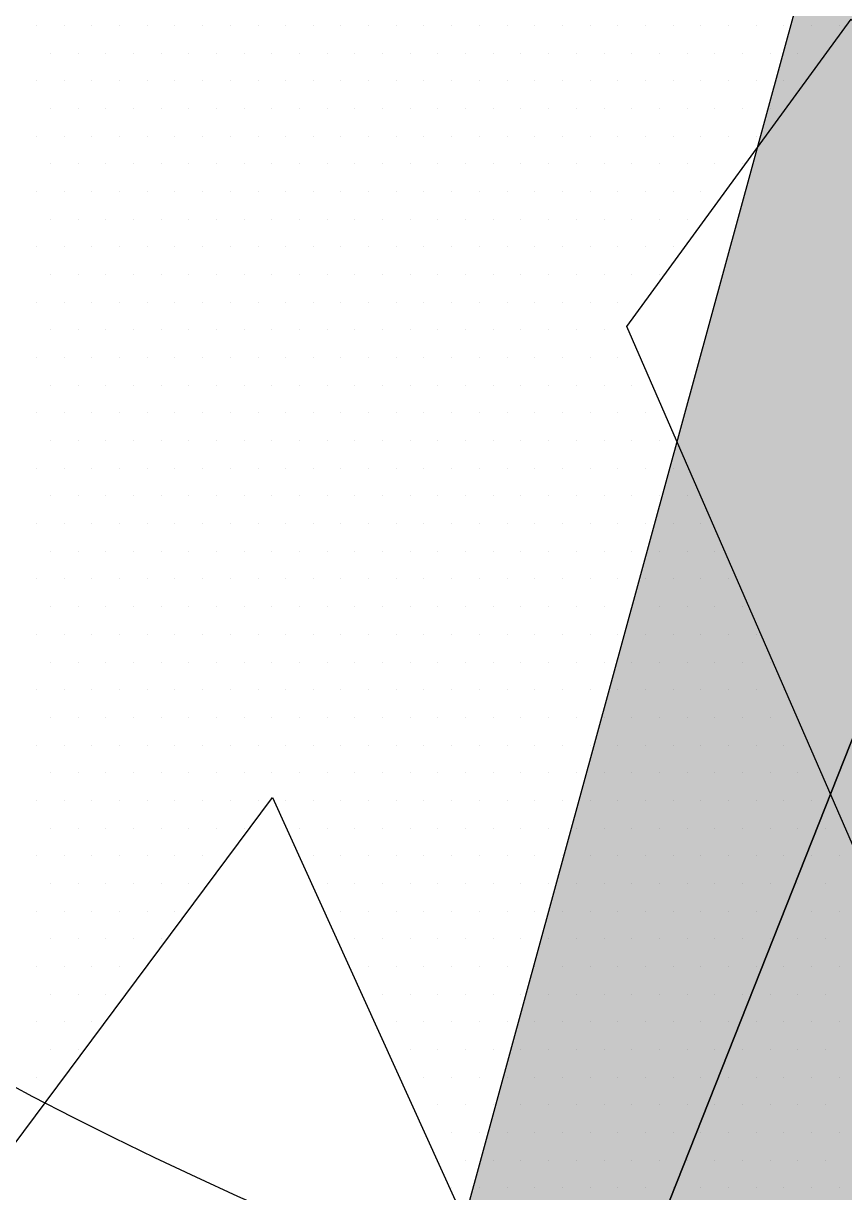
# Model space of a CAD drawing. Header units: metres. Extents: x 9606 to 9900, y 4805 to 4952.
# Drawn here: x 9831.5495 to 9831.876, y 4844.8291 to 4845.2941 of the extents above; entities that cross this region are included whole.
import ezdxf

# ---------------------------------------------------------------- set-up
doc = ezdxf.new("R2010")
doc.units = ezdxf.units.M
doc.header["$LTSCALE"] = 2
doc.linetypes.add('CACHEX2', pattern=[0.75, 0.5, -0.25])
for name, color, linetype in [('CARTOUCHE', 7, 'Continuous'), ('LOGO', 4, 'Continuous'), ('rosace', 7, 'Continuous')]:
    doc.layers.add(name, color=color, linetype=linetype)

# ---------------------------------------------------------------- blocks, each defined once
blk = doc.blocks.new('A$C715108E3')
at = {"layer": 'LOGO', "color": 131}
for p, q in [((-14.5152, -18.9276), (-14.5152, -18.9276)), ((-14.4237, -18.9276), (-14.4237, -18.9276)), ((-14.3319, -18.9276), (-14.3319, -18.9276)), ((-14.2398, -18.9276), (-14.2398, -18.9276)), ((-14.1478, -18.9276), (-14.1478, -18.9276)), ((-14.0566, -18.9276), (-14.0566, -18.9276)), ((-13.9645, -18.9276), (-13.9645, -18.9276)), ((-13.8727, -18.9276), (-13.8727, -18.9276)), ((-13.7812, -18.9276), (-13.7812, -18.9276)), ((-13.6894, -18.9276), (-13.6894, -18.9276)), ((-13.5976, -18.9276), (-13.5976, -18.9276)), ((-13.5063, -18.9276), (-13.5063, -18.9276)), ((-13.4143, -18.9276), (-13.4143, -18.9276)), ((-13.3223, -18.9276), (-13.3223, -18.9276)), ((-13.2312, -18.9276), (-13.2312, -18.9276)), ((-13.1392, -18.9276), (-13.1392, -18.9276)), ((-13.0473, -18.9276), (-13.0473, -18.9276)), ((-12.9559, -18.9276), (-12.9559, -18.9276)), ((-12.8642, -18.9276), (-12.8642, -18.9276)), ((-12.7722, -18.9276), (-12.7722, -18.9276)), ((-12.6802, -18.9276), (-12.6802, -18.9276)), ((-12.5889, -18.9276), (-12.5889, -18.9276)), ((-12.4971, -18.9276), (-12.4971, -18.9276)), ((-12.4053, -18.9276), (-12.4053, -18.9276)), ((-12.3136, -18.9276), (-12.3136, -18.9276)), ((-12.2216, -18.9276), (-12.2216, -18.9276)), ((-12.1298, -18.9276), (-12.1298, -18.9276)), ((-12.0387, -18.9276), (-12.0387, -18.9276)), ((-11.9465, -18.9276), (-11.9465, -18.9276)), ((-11.8546, -18.9276), (-11.8546, -18.9276)), ((-14.4694, -19.0189), (-14.4694, -19.0189)), ((-14.3774, -19.0189), (-14.3774, -19.0189)), ((-14.2861, -19.0189), (-14.2861, -19.0189)), ((-14.1941, -19.0189), (-14.1941, -19.0189)), ((-14.1021, -19.0189), (-14.1021, -19.0189)), ((-14.0103, -19.0189), (-14.0103, -19.0189)), ((-13.9192, -19.0189), (-13.9192, -19.0189)), ((-13.827, -19.0189), (-13.827, -19.0189)), ((-13.7351, -19.0189), (-13.7351, -19.0189)), ((-13.6441, -19.0189), (-13.6441, -19.0189)), ((-13.552, -19.0189), (-13.552, -19.0189)), ((-13.46, -19.0189), (-13.46, -19.0189)), ((-13.3686, -19.0189), (-13.3686, -19.0189)), ((-13.2767, -19.0189), (-13.2767, -19.0189)), ((-13.1849, -19.0189), (-13.1849, -19.0189)), ((-13.0934, -19.0189), (-13.0934, -19.0189)), ((-13.0014, -19.0189), (-13.0014, -19.0189)), ((-12.9098, -19.0189), (-12.9098, -19.0189)), ((-12.8178, -19.0189), (-12.8178, -19.0189)), ((-12.7265, -19.0189), (-12.7265, -19.0189)), ((-12.6345, -19.0189), (-12.6345, -19.0189)), ((-12.5424, -19.0189), (-12.5424, -19.0189)), ((-12.4514, -19.0189), (-12.4514, -19.0189)), ((-12.3593, -19.0189), (-12.3593, -19.0189)), ((-12.2673, -19.0189), (-12.2673, -19.0189)), ((-12.1762, -19.0189), (-12.1762, -19.0189)), ((-12.0844, -19.0189), (-12.0844, -19.0189)), ((-11.9924, -19.0189), (-11.9924, -19.0189)), ((-11.9011, -19.0189), (-11.9011, -19.0189)), ((-14.5152, -19.1101), (-14.5152, -19.1101)), ((-14.4237, -19.1101), (-14.4237, -19.1101)), ((-14.3319, -19.1101), (-14.3319, -19.1101)), ((-14.2398, -19.1101), (-14.2398, -19.1101)), ((-14.1478, -19.1101), (-14.1478, -19.1101)), ((-14.0566, -19.1101), (-14.0566, -19.1101)), ((-13.9645, -19.1101), (-13.9645, -19.1101)), ((-13.8727, -19.1101), (-13.8727, -19.1101)), ((-13.7812, -19.1101), (-13.7812, -19.1101)), ((-13.6894, -19.1101), (-13.6894, -19.1101)), ((-13.5976, -19.1101), (-13.5976, -19.1101)), ((-13.5063, -19.1101), (-13.5063, -19.1101)), ((-13.4143, -19.1101), (-13.4143, -19.1101)), ((-13.3223, -19.1101), (-13.3223, -19.1101)), ((-13.2312, -19.1101), (-13.2312, -19.1101)), ((-13.1392, -19.1101), (-13.1392, -19.1101)), ((-13.0473, -19.1101), (-13.0473, -19.1101)), ((-12.9559, -19.1101), (-12.9559, -19.1101)), ((-12.8642, -19.1101), (-12.8642, -19.1101)), ((-12.7722, -19.1101), (-12.7722, -19.1101)), ((-12.6802, -19.1101), (-12.6802, -19.1101)), ((-12.5889, -19.1101), (-12.5889, -19.1101)), ((-12.4971, -19.1101), (-12.4971, -19.1101)), ((-12.4053, -19.1101), (-12.4053, -19.1101)), ((-12.3136, -19.1101), (-12.3136, -19.1101)), ((-12.2216, -19.1101), (-12.2216, -19.1101)), ((-12.1298, -19.1101), (-12.1298, -19.1101)), ((-12.0387, -19.1101), (-12.0387, -19.1101)), ((-14.4694, -19.2027), (-14.4694, -19.2027)), ((-14.3774, -19.2027), (-14.3774, -19.2027)), ((-14.2861, -19.2027), (-14.2861, -19.2027)), ((-14.1941, -19.2027), (-14.1941, -19.2027)), ((-14.1021, -19.2027), (-14.1021, -19.2027)), ((-14.0103, -19.2027), (-14.0103, -19.2027)), ((-13.9192, -19.2027), (-13.9192, -19.2027)), ((-13.827, -19.2027), (-13.827, -19.2027)), ((-13.7351, -19.2027), (-13.7351, -19.2027)), ((-13.6441, -19.2027), (-13.6441, -19.2027)), ((-13.552, -19.2027), (-13.552, -19.2027)), ((-13.46, -19.2027), (-13.46, -19.2027)), ((-13.3686, -19.2027), (-13.3686, -19.2027)), ((-13.2767, -19.2027), (-13.2767, -19.2027)), ((-13.1849, -19.2027), (-13.1849, -19.2027)), ((-13.0934, -19.2027), (-13.0934, -19.2027)), ((-13.0014, -19.2027), (-13.0014, -19.2027)), ((-12.9098, -19.2027), (-12.9098, -19.2027)), ((-12.8178, -19.2027), (-12.8178, -19.2027)), ((-12.7265, -19.2027), (-12.7265, -19.2027)), ((-12.6345, -19.2027), (-12.6345, -19.2027)), ((-12.5424, -19.2027), (-12.5424, -19.2027)), ((-12.4514, -19.2027), (-12.4514, -19.2027)), ((-12.3593, -19.2027), (-12.3593, -19.2027)), ((-12.2673, -19.2027), (-12.2673, -19.2027)), ((-12.1762, -19.2027), (-12.1762, -19.2027)), ((-12.0844, -19.2027), (-12.0844, -19.2027)), ((-14.5152, -19.294), (-14.5152, -19.294)), ((-14.4237, -19.294), (-14.4237, -19.294)), ((-14.3319, -19.294), (-14.3319, -19.294)), ((-14.2398, -19.294), (-14.2398, -19.294)), ((-14.1478, -19.294), (-14.1478, -19.294)), ((-14.0566, -19.294), (-14.0566, -19.294)), ((-13.9645, -19.294), (-13.9645, -19.294)), ((-13.8727, -19.294), (-13.8727, -19.294)), ((-13.7812, -19.294), (-13.7812, -19.294)), ((-13.6894, -19.294), (-13.6894, -19.294)), ((-13.5976, -19.294), (-13.5976, -19.294)), ((-13.5063, -19.294), (-13.5063, -19.294)), ((-13.4143, -19.294), (-13.4143, -19.294)), ((-13.3223, -19.294), (-13.3223, -19.294)), ((-13.2312, -19.294), (-13.2312, -19.294)), ((-13.1392, -19.294), (-13.1392, -19.294)), ((-13.0473, -19.294), (-13.0473, -19.294)), ((-12.9559, -19.294), (-12.9559, -19.294)), ((-12.8642, -19.294), (-12.8642, -19.294)), ((-12.7722, -19.294), (-12.7722, -19.294)), ((-12.6802, -19.294), (-12.6802, -19.294)), ((-12.5889, -19.294), (-12.5889, -19.294)), ((-12.4971, -19.294), (-12.4971, -19.294)), ((-12.4053, -19.294), (-12.4053, -19.294)), ((-12.3136, -19.294), (-12.3136, -19.294)), ((-12.2216, -19.294), (-12.2216, -19.294)), ((-12.1298, -19.294), (-12.1298, -19.294)), ((-14.4694, -19.3855), (-14.4694, -19.3855)), ((-14.3774, -19.3855), (-14.3774, -19.3855)), ((-14.2861, -19.3855), (-14.2861, -19.3855)), ((-14.1941, -19.3855), (-14.1941, -19.3855)), ((-14.1021, -19.3855), (-14.1021, -19.3855)), ((-14.0103, -19.3855), (-14.0103, -19.3855)), ((-13.9192, -19.3855), (-13.9192, -19.3855)), ((-13.827, -19.3855), (-13.827, -19.3855)), ((-13.7351, -19.3855), (-13.7351, -19.3855)), ((-13.6441, -19.3855), (-13.6441, -19.3855)), ((-13.552, -19.3855), (-13.552, -19.3855)), ((-13.46, -19.3855), (-13.46, -19.3855)), ((-13.3686, -19.3855), (-13.3686, -19.3855)), ((-13.2767, -19.3855), (-13.2767, -19.3855)), ((-13.1849, -19.3855), (-13.1849, -19.3855)), ((-13.0934, -19.3855), (-13.0934, -19.3855)), ((-13.0014, -19.3855), (-13.0014, -19.3855)), ((-12.9098, -19.3855), (-12.9098, -19.3855)), ((-12.8178, -19.3855), (-12.8178, -19.3855)), ((-12.7265, -19.3855), (-12.7265, -19.3855)), ((-12.6345, -19.3855), (-12.6345, -19.3855)), ((-12.5424, -19.3855), (-12.5424, -19.3855)), ((-12.4514, -19.3855), (-12.4514, -19.3855)), ((-12.3593, -19.3855), (-12.3593, -19.3855)), ((-12.2673, -19.3855), (-12.2673, -19.3855)), ((-12.1762, -19.3855), (-12.1762, -19.3855)), ((-14.5152, -19.4779), (-14.5152, -19.4779)), ((-14.4237, -19.4779), (-14.4237, -19.4779)), ((-14.3319, -19.4779), (-14.3319, -19.4779)), ((-14.2398, -19.4779), (-14.2398, -19.4779)), ((-14.1478, -19.4779), (-14.1478, -19.4779)), ((-14.0566, -19.4779), (-14.0566, -19.4779)), ((-13.9645, -19.4779), (-13.9645, -19.4779)), ((-13.8727, -19.4779), (-13.8727, -19.4779)), ((-13.7812, -19.4779), (-13.7812, -19.4779)), ((-13.6894, -19.4779), (-13.6894, -19.4779)), ((-13.5976, -19.4779), (-13.5976, -19.4779)), ((-13.5063, -19.4779), (-13.5063, -19.4779)), ((-13.4143, -19.4779), (-13.4143, -19.4779)), ((-13.3223, -19.4779), (-13.3223, -19.4779)), ((-13.2312, -19.4779), (-13.2312, -19.4779)), ((-13.1392, -19.4779), (-13.1392, -19.4779)), ((-13.0473, -19.4779), (-13.0473, -19.4779)), ((-12.9559, -19.4779), (-12.9559, -19.4779)), ((-12.8642, -19.4779), (-12.8642, -19.4779)), ((-12.7722, -19.4779), (-12.7722, -19.4779)), ((-12.6802, -19.4779), (-12.6802, -19.4779)), ((-12.5889, -19.4779), (-12.5889, -19.4779)), ((-12.4971, -19.4779), (-12.4971, -19.4779)), ((-12.4053, -19.4779), (-12.4053, -19.4779)), ((-12.3136, -19.4779), (-12.3136, -19.4779)), ((-14.4694, -19.5693), (-14.4694, -19.5693)), ((-14.3774, -19.5693), (-14.3774, -19.5693)), ((-14.2861, -19.5693), (-14.2861, -19.5693)), ((-14.1941, -19.5693), (-14.1941, -19.5693)), ((-14.1021, -19.5693), (-14.1021, -19.5693)), ((-14.0103, -19.5693), (-14.0103, -19.5693)), ((-13.9192, -19.5693), (-13.9192, -19.5693)), ((-13.827, -19.5693), (-13.827, -19.5693)), ((-13.7351, -19.5693), (-13.7351, -19.5693)), ((-13.6441, -19.5693), (-13.6441, -19.5693)), ((-13.552, -19.5693), (-13.552, -19.5693)), ((-13.46, -19.5693), (-13.46, -19.5693)), ((-13.3686, -19.5693), (-13.3686, -19.5693)), ((-13.2767, -19.5693), (-13.2767, -19.5693)), ((-13.1849, -19.5693), (-13.1849, -19.5693)), ((-13.0934, -19.5693), (-13.0934, -19.5693)), ((-13.0014, -19.5693), (-13.0014, -19.5693)), ((-12.9098, -19.5693), (-12.9098, -19.5693)), ((-12.8178, -19.5693), (-12.8178, -19.5693)), ((-12.7265, -19.5693), (-12.7265, -19.5693)), ((-12.6345, -19.5693), (-12.6345, -19.5693)), ((-12.5424, -19.5693), (-12.5424, -19.5693)), ((-12.4514, -19.5693), (-12.4514, -19.5693)), ((-12.3593, -19.5693), (-12.3593, -19.5693)), ((-14.5152, -19.6606), (-14.5152, -19.6606)), ((-14.4237, -19.6606), (-14.4237, -19.6606)), ((-14.3319, -19.6606), (-14.3319, -19.6606)), ((-14.2398, -19.6606), (-14.2398, -19.6606)), ((-14.1478, -19.6606), (-14.1478, -19.6606)), ((-14.0566, -19.6606), (-14.0566, -19.6606)), ((-13.9645, -19.6606), (-13.9645, -19.6606)), ((-13.8727, -19.6606), (-13.8727, -19.6606)), ((-13.7812, -19.6606), (-13.7812, -19.6606)), ((-13.6894, -19.6606), (-13.6894, -19.6606)), ((-13.5976, -19.6606), (-13.5976, -19.6606)), ((-13.5063, -19.6606), (-13.5063, -19.6606)), ((-13.4143, -19.6606), (-13.4143, -19.6606)), ((-13.3223, -19.6606), (-13.3223, -19.6606)), ((-13.2312, -19.6606), (-13.2312, -19.6606)), ((-13.1392, -19.6606), (-13.1392, -19.6606)), ((-13.0473, -19.6606), (-13.0473, -19.6606)), ((-12.9559, -19.6606), (-12.9559, -19.6606)), ((-12.8642, -19.6606), (-12.8642, -19.6606)), ((-12.7722, -19.6606), (-12.7722, -19.6606)), ((-12.6802, -19.6606), (-12.6802, -19.6606)), ((-12.5889, -19.6606), (-12.5889, -19.6606)), ((-12.4971, -19.6606), (-12.4971, -19.6606)), ((-12.4053, -19.6606), (-12.4053, -19.6606)), ((-14.4694, -19.753), (-14.4694, -19.753)), ((-14.3774, -19.753), (-14.3774, -19.753)), ((-14.2861, -19.753), (-14.2861, -19.753)), ((-14.1941, -19.753), (-14.1941, -19.753)), ((-14.1021, -19.753), (-14.1021, -19.753)), ((-14.0103, -19.753), (-14.0103, -19.753)), ((-13.9192, -19.753), (-13.9192, -19.753)), ((-13.827, -19.753), (-13.827, -19.753)), ((-13.7351, -19.753), (-13.7351, -19.753)), ((-13.6441, -19.753), (-13.6441, -19.753)), ((-13.552, -19.753), (-13.552, -19.753)), ((-13.46, -19.753), (-13.46, -19.753)), ((-13.3686, -19.753), (-13.3686, -19.753)), ((-13.2767, -19.753), (-13.2767, -19.753)), ((-13.1849, -19.753), (-13.1849, -19.753)), ((-13.0934, -19.753), (-13.0934, -19.753)), ((-13.0014, -19.753), (-13.0014, -19.753)), ((-12.9098, -19.753), (-12.9098, -19.753)), ((-12.8178, -19.753), (-12.8178, -19.753)), ((-12.7265, -19.753), (-12.7265, -19.753)), ((-12.6345, -19.753), (-12.6345, -19.753)), ((-12.5424, -19.753), (-12.5424, -19.753)), ((-12.4514, -19.753), (-12.4514, -19.753)), ((-14.5152, -19.8444), (-14.5152, -19.8444)), ((-14.4237, -19.8444), (-14.4237, -19.8444)), ((-14.3319, -19.8444), (-14.3319, -19.8444)), ((-14.2398, -19.8444), (-14.2398, -19.8444)), ((-14.1478, -19.8444), (-14.1478, -19.8444)), ((-14.0566, -19.8444), (-14.0566, -19.8444)), ((-13.9645, -19.8444), (-13.9645, -19.8444)), ((-13.8727, -19.8444), (-13.8727, -19.8444)), ((-13.7812, -19.8444), (-13.7812, -19.8444)), ((-13.6894, -19.8444), (-13.6894, -19.8444)), ((-13.5976, -19.8444), (-13.5976, -19.8444)), ((-13.5063, -19.8444), (-13.5063, -19.8444)), ((-13.4143, -19.8444), (-13.4143, -19.8444)), ((-13.3223, -19.8444), (-13.3223, -19.8444)), ((-13.2312, -19.8444), (-13.2312, -19.8444)), ((-13.1392, -19.8444), (-13.1392, -19.8444)), ((-13.0473, -19.8444), (-13.0473, -19.8444)), ((-12.9559, -19.8444), (-12.9559, -19.8444)), ((-12.8642, -19.8444), (-12.8642, -19.8444)), ((-12.7722, -19.8444), (-12.7722, -19.8444)), ((-12.6802, -19.8444), (-12.6802, -19.8444)), ((-12.5889, -19.8444), (-12.5889, -19.8444)), ((-14.4694, -19.9357), (-14.4694, -19.9357)), ((-14.3774, -19.9357), (-14.3774, -19.9357)), ((-14.2861, -19.9357), (-14.2861, -19.9357)), ((-14.1941, -19.9357), (-14.1941, -19.9357)), ((-14.1021, -19.9357), (-14.1021, -19.9357)), ((-14.0103, -19.9357), (-14.0103, -19.9357)), ((-13.9192, -19.9357), (-13.9192, -19.9357)), ((-13.827, -19.9357), (-13.827, -19.9357)), ((-13.7351, -19.9357), (-13.7351, -19.9357)), ((-13.6441, -19.9357), (-13.6441, -19.9357)), ((-13.552, -19.9357), (-13.552, -19.9357)), ((-13.46, -19.9357), (-13.46, -19.9357)), ((-13.3686, -19.9357), (-13.3686, -19.9357)), ((-13.2767, -19.9357), (-13.2767, -19.9357)), ((-13.1849, -19.9357), (-13.1849, -19.9357)), ((-13.0934, -19.9357), (-13.0934, -19.9357)), ((-13.0014, -19.9357), (-13.0014, -19.9357)), ((-12.9098, -19.9357), (-12.9098, -19.9357)), ((-12.8178, -19.9357), (-12.8178, -19.9357)), ((-12.7265, -19.9357), (-12.7265, -19.9357)), ((-12.6345, -19.9357), (-12.6345, -19.9357)), ((-14.5152, -20.0281), (-14.5152, -20.0281)), ((-14.4237, -20.0281), (-14.4237, -20.0281)), ((-14.3319, -20.0281), (-14.3319, -20.0281)), ((-14.2398, -20.0281), (-14.2398, -20.0281)), ((-14.1478, -20.0281), (-14.1478, -20.0281)), ((-14.0566, -20.0281), (-14.0566, -20.0281)), ((-13.9645, -20.0281), (-13.9645, -20.0281)), ((-13.8727, -20.0281), (-13.8727, -20.0281)), ((-13.7812, -20.0281), (-13.7812, -20.0281)), ((-13.6894, -20.0281), (-13.6894, -20.0281)), ((-13.5976, -20.0281), (-13.5976, -20.0281)), ((-13.5063, -20.0281), (-13.5063, -20.0281)), ((-13.4143, -20.0281), (-13.4143, -20.0281)), ((-13.3223, -20.0281), (-13.3223, -20.0281)), ((-13.2312, -20.0281), (-13.2312, -20.0281)), ((-13.1392, -20.0281), (-13.1392, -20.0281)), ((-13.0473, -20.0281), (-13.0473, -20.0281)), ((-12.9559, -20.0281), (-12.9559, -20.0281)), ((-12.8642, -20.0281), (-12.8642, -20.0281)), ((-12.7722, -20.0281), (-12.7722, -20.0281)), ((-12.6802, -20.0281), (-12.6802, -20.0281)), ((-12.5889, -20.0281), (-12.5889, -20.0281)), ((-14.4694, -20.1196), (-14.4694, -20.1196)), ((-14.3774, -20.1196), (-14.3774, -20.1196)), ((-14.2861, -20.1196), (-14.2861, -20.1196)), ((-14.1941, -20.1196), (-14.1941, -20.1196)), ((-14.1021, -20.1196), (-14.1021, -20.1196)), ((-14.0103, -20.1196), (-14.0103, -20.1196)), ((-13.9192, -20.1196), (-13.9192, -20.1196)), ((-13.827, -20.1196), (-13.827, -20.1196)), ((-13.7351, -20.1196), (-13.7351, -20.1196)), ((-13.6441, -20.1196), (-13.6441, -20.1196)), ((-13.552, -20.1196), (-13.552, -20.1196)), ((-13.46, -20.1196), (-13.46, -20.1196)), ((-13.3686, -20.1196), (-13.3686, -20.1196)), ((-13.2767, -20.1196), (-13.2767, -20.1196)), ((-13.1849, -20.1196), (-13.1849, -20.1196)), ((-13.0934, -20.1196), (-13.0934, -20.1196)), ((-13.0014, -20.1196), (-13.0014, -20.1196)), ((-12.9098, -20.1196), (-12.9098, -20.1196)), ((-12.8178, -20.1196), (-12.8178, -20.1196)), ((-12.7265, -20.1196), (-12.7265, -20.1196)), ((-12.6345, -20.1196), (-12.6345, -20.1196)), ((-12.5424, -20.1196), (-12.5424, -20.1196)), ((-14.5152, -20.211), (-14.5152, -20.211)), ((-14.4237, -20.211), (-14.4237, -20.211)), ((-14.3319, -20.211), (-14.3319, -20.211)), ((-14.2398, -20.211), (-14.2398, -20.211)), ((-14.1478, -20.211), (-14.1478, -20.211)), ((-14.0566, -20.211), (-14.0566, -20.211)), ((-13.9645, -20.211), (-13.9645, -20.211)), ((-13.8727, -20.211), (-13.8727, -20.211)), ((-13.7812, -20.211), (-13.7812, -20.211)), ((-13.6894, -20.211), (-13.6894, -20.211)), ((-13.5976, -20.211), (-13.5976, -20.211)), ((-13.5063, -20.211), (-13.5063, -20.211)), ((-13.4143, -20.211), (-13.4143, -20.211)), ((-13.3223, -20.211), (-13.3223, -20.211)), ((-13.2312, -20.211), (-13.2312, -20.211)), ((-13.1392, -20.211), (-13.1392, -20.211)), ((-13.0473, -20.211), (-13.0473, -20.211)), ((-12.9559, -20.211), (-12.9559, -20.211)), ((-12.8642, -20.211), (-12.8642, -20.211)), ((-12.7722, -20.211), (-12.7722, -20.211)), ((-12.6802, -20.211), (-12.6802, -20.211)), ((-12.5889, -20.211), (-12.5889, -20.211)), ((-12.4971, -20.211), (-12.4971, -20.211)), ((-14.4694, -20.3034), (-14.4694, -20.3034)), ((-14.3774, -20.3034), (-14.3774, -20.3034)), ((-14.2861, -20.3034), (-14.2861, -20.3034)), ((-14.1941, -20.3034), (-14.1941, -20.3034)), ((-14.1021, -20.3034), (-14.1021, -20.3034)), ((-14.0103, -20.3034), (-14.0103, -20.3034)), ((-13.9192, -20.3034), (-13.9192, -20.3034)), ((-13.827, -20.3034), (-13.827, -20.3034)), ((-13.7351, -20.3034), (-13.7351, -20.3034)), ((-13.6441, -20.3034), (-13.6441, -20.3034)), ((-13.552, -20.3034), (-13.552, -20.3034)), ((-13.46, -20.3034), (-13.46, -20.3034)), ((-13.3686, -20.3034), (-13.3686, -20.3034)), ((-13.2767, -20.3034), (-13.2767, -20.3034)), ((-13.1849, -20.3034), (-13.1849, -20.3034)), ((-13.0934, -20.3034), (-13.0934, -20.3034)), ((-13.0014, -20.3034), (-13.0014, -20.3034)), ((-12.9098, -20.3034), (-12.9098, -20.3034)), ((-12.8178, -20.3034), (-12.8178, -20.3034)), ((-12.7265, -20.3034), (-12.7265, -20.3034)), ((-12.6345, -20.3034), (-12.6345, -20.3034)), ((-12.5424, -20.3034), (-12.5424, -20.3034)), ((-12.4514, -20.3034), (-12.4514, -20.3034)), ((-14.5152, -20.3947), (-14.5152, -20.3947)), ((-14.4237, -20.3947), (-14.4237, -20.3947)), ((-14.3319, -20.3947), (-14.3319, -20.3947)), ((-14.2398, -20.3947), (-14.2398, -20.3947)), ((-14.1478, -20.3947), (-14.1478, -20.3947)), ((-14.0566, -20.3947), (-14.0566, -20.3947)), ((-13.9645, -20.3947), (-13.9645, -20.3947)), ((-13.8727, -20.3947), (-13.8727, -20.3947)), ((-13.7812, -20.3947), (-13.7812, -20.3947)), ((-13.6894, -20.3947), (-13.6894, -20.3947)), ((-13.5976, -20.3947), (-13.5976, -20.3947)), ((-13.5063, -20.3947), (-13.5063, -20.3947)), ((-13.4143, -20.3947), (-13.4143, -20.3947)), ((-13.3223, -20.3947), (-13.3223, -20.3947)), ((-13.2312, -20.3947), (-13.2312, -20.3947)), ((-13.1392, -20.3947), (-13.1392, -20.3947)), ((-13.0473, -20.3947), (-13.0473, -20.3947)), ((-12.9559, -20.3947), (-12.9559, -20.3947)), ((-12.8642, -20.3947), (-12.8642, -20.3947)), ((-12.7722, -20.3947), (-12.7722, -20.3947)), ((-12.6802, -20.3947), (-12.6802, -20.3947)), ((-12.5889, -20.3947), (-12.5889, -20.3947)), ((-12.4971, -20.3947), (-12.4971, -20.3947)), ((-12.4053, -20.3947), (-12.4053, -20.3947)), ((-14.4694, -20.4859), (-14.4694, -20.4859)), ((-14.3774, -20.4859), (-14.3774, -20.4859)), ((-14.2861, -20.4859), (-14.2861, -20.4859)), ((-14.1941, -20.4859), (-14.1941, -20.4859)), ((-14.1021, -20.4859), (-14.1021, -20.4859)), ((-14.0103, -20.4859), (-14.0103, -20.4859)), ((-13.9192, -20.4859), (-13.9192, -20.4859)), ((-13.827, -20.4859), (-13.827, -20.4859)), ((-13.7351, -20.4859), (-13.7351, -20.4859)), ((-13.6441, -20.4859), (-13.6441, -20.4859)), ((-13.552, -20.4859), (-13.552, -20.4859)), ((-13.46, -20.4859), (-13.46, -20.4859)), ((-13.3686, -20.4859), (-13.3686, -20.4859)), ((-13.2767, -20.4859), (-13.2767, -20.4859)), ((-13.1849, -20.4859), (-13.1849, -20.4859)), ((-13.0934, -20.4859), (-13.0934, -20.4859)), ((-13.0014, -20.4859), (-13.0014, -20.4859)), ((-12.9098, -20.4859), (-12.9098, -20.4859)), ((-12.8178, -20.4859), (-12.8178, -20.4859)), ((-12.7265, -20.4859), (-12.7265, -20.4859)), ((-12.6345, -20.4859), (-12.6345, -20.4859)), ((-12.5424, -20.4859), (-12.5424, -20.4859)), ((-12.4514, -20.4859), (-12.4514, -20.4859)), ((-12.3593, -20.4859), (-12.3593, -20.4859)), ((-14.5152, -20.5785), (-14.5152, -20.5785)), ((-14.4237, -20.5785), (-14.4237, -20.5785)), ((-14.3319, -20.5785), (-14.3319, -20.5785)), ((-14.2398, -20.5785), (-14.2398, -20.5785)), ((-14.1478, -20.5785), (-14.1478, -20.5785)), ((-14.0566, -20.5785), (-14.0566, -20.5785)), ((-13.9645, -20.5785), (-13.9645, -20.5785)), ((-13.8727, -20.5785), (-13.8727, -20.5785)), ((-13.7812, -20.5785), (-13.7812, -20.5785)), ((-13.6894, -20.5785), (-13.6894, -20.5785)), ((-13.5976, -20.5785), (-13.5976, -20.5785)), ((-13.5063, -20.5785), (-13.5063, -20.5785)), ((-13.4143, -20.5785), (-13.4143, -20.5785)), ((-13.3223, -20.5785), (-13.3223, -20.5785)), ((-13.2312, -20.5785), (-13.2312, -20.5785)), ((-13.1392, -20.5785), (-13.1392, -20.5785)), ((-13.0473, -20.5785), (-13.0473, -20.5785)), ((-12.9559, -20.5785), (-12.9559, -20.5785)), ((-12.8642, -20.5785), (-12.8642, -20.5785)), ((-12.7722, -20.5785), (-12.7722, -20.5785)), ((-12.6802, -20.5785), (-12.6802, -20.5785)), ((-12.5889, -20.5785), (-12.5889, -20.5785)), ((-12.4971, -20.5785), (-12.4971, -20.5785)), ((-12.4053, -20.5785), (-12.4053, -20.5785)), ((-12.3136, -20.5785), (-12.3136, -20.5785)), ((-14.4694, -20.6698), (-14.4694, -20.6698)), ((-14.3774, -20.6698), (-14.3774, -20.6698)), ((-14.2861, -20.6698), (-14.2861, -20.6698)), ((-14.1941, -20.6698), (-14.1941, -20.6698)), ((-14.1021, -20.6698), (-14.1021, -20.6698)), ((-14.0103, -20.6698), (-14.0103, -20.6698)), ((-13.9192, -20.6698), (-13.9192, -20.6698)), ((-13.827, -20.6698), (-13.827, -20.6698)), ((-13.7351, -20.6698), (-13.7351, -20.6698)), ((-13.6441, -20.6698), (-13.6441, -20.6698)), ((-13.552, -20.6698), (-13.552, -20.6698)), ((-13.46, -20.6698), (-13.46, -20.6698)), ((-13.3686, -20.6698), (-13.3686, -20.6698)), ((-13.2767, -20.6698), (-13.2767, -20.6698)), ((-13.1849, -20.6698), (-13.1849, -20.6698)), ((-13.0934, -20.6698), (-13.0934, -20.6698)), ((-13.0014, -20.6698), (-13.0014, -20.6698)), ((-12.9098, -20.6698), (-12.9098, -20.6698)), ((-12.8178, -20.6698), (-12.8178, -20.6698)), ((-12.7265, -20.6698), (-12.7265, -20.6698)), ((-12.6345, -20.6698), (-12.6345, -20.6698)), ((-12.5424, -20.6698), (-12.5424, -20.6698)), ((-12.4514, -20.6698), (-12.4514, -20.6698)), ((-12.3593, -20.6698), (-12.3593, -20.6698)), ((-12.2673, -20.6698), (-12.2673, -20.6698)), ((-14.5152, -20.7613), (-14.5152, -20.7613)), ((-14.4237, -20.7613), (-14.4237, -20.7613)), ((-14.3319, -20.7613), (-14.3319, -20.7613)), ((-14.2398, -20.7613), (-14.2398, -20.7613)), ((-14.1478, -20.7613), (-14.1478, -20.7613)), ((-14.0566, -20.7613), (-14.0566, -20.7613)), ((-13.9645, -20.7613), (-13.9645, -20.7613)), ((-13.8727, -20.7613), (-13.8727, -20.7613)), ((-13.7812, -20.7613), (-13.7812, -20.7613)), ((-13.6894, -20.7613), (-13.6894, -20.7613)), ((-13.5976, -20.7613), (-13.5976, -20.7613)), ((-13.5063, -20.7613), (-13.5063, -20.7613)), ((-13.4143, -20.7613), (-13.4143, -20.7613)), ((-13.3223, -20.7613), (-13.3223, -20.7613)), ((-13.2312, -20.7613), (-13.2312, -20.7613)), ((-13.1392, -20.7613), (-13.1392, -20.7613)), ((-13.0473, -20.7613), (-13.0473, -20.7613)), ((-12.9559, -20.7613), (-12.9559, -20.7613)), ((-12.8642, -20.7613), (-12.8642, -20.7613)), ((-12.7722, -20.7613), (-12.7722, -20.7613)), ((-12.6802, -20.7613), (-12.6802, -20.7613)), ((-12.5889, -20.7613), (-12.5889, -20.7613)), ((-12.4971, -20.7613), (-12.4971, -20.7613)), ((-12.4053, -20.7613), (-12.4053, -20.7613)), ((-12.3136, -20.7613), (-12.3136, -20.7613)), ((-12.2216, -20.7613), (-12.2216, -20.7613)), ((-14.4694, -20.8538), (-14.4694, -20.8538)), ((-14.3774, -20.8538), (-14.3774, -20.8538)), ((-14.2861, -20.8538), (-14.2861, -20.8538)), ((-14.1941, -20.8538), (-14.1941, -20.8538)), ((-14.1021, -20.8538), (-14.1021, -20.8538)), ((-14.0103, -20.8538), (-14.0103, -20.8538)), ((-13.9192, -20.8538), (-13.9192, -20.8538)), ((-13.827, -20.8538), (-13.827, -20.8538)), ((-13.7351, -20.8538), (-13.7351, -20.8538)), ((-13.6441, -20.8538), (-13.6441, -20.8538)), ((-13.552, -20.8538), (-13.552, -20.8538)), ((-13.46, -20.8538), (-13.46, -20.8538)), ((-13.3686, -20.8538), (-13.3686, -20.8538)), ((-13.2767, -20.8538), (-13.2767, -20.8538)), ((-13.1849, -20.8538), (-13.1849, -20.8538)), ((-13.0934, -20.8538), (-13.0934, -20.8538)), ((-13.0014, -20.8538), (-13.0014, -20.8538)), ((-12.9098, -20.8538), (-12.9098, -20.8538)), ((-12.8178, -20.8538), (-12.8178, -20.8538)), ((-12.7265, -20.8538), (-12.7265, -20.8538)), ((-12.6345, -20.8538), (-12.6345, -20.8538)), ((-12.5424, -20.8538), (-12.5424, -20.8538)), ((-12.4514, -20.8538), (-12.4514, -20.8538)), ((-12.3593, -20.8538), (-12.3593, -20.8538)), ((-12.2673, -20.8538), (-12.2673, -20.8538)), ((-12.1762, -20.8538), (-12.1762, -20.8538)), ((-14.5152, -20.9451), (-14.5152, -20.9451)), ((-14.4237, -20.9451), (-14.4237, -20.9451)), ((-14.3319, -20.9451), (-14.3319, -20.9451)), ((-14.2398, -20.9451), (-14.2398, -20.9451)), ((-14.1478, -20.9451), (-14.1478, -20.9451)), ((-14.0566, -20.9451), (-14.0566, -20.9451)), ((-13.9645, -20.9451), (-13.9645, -20.9451)), ((-13.8727, -20.9451), (-13.8727, -20.9451)), ((-13.7812, -20.9451), (-13.7812, -20.9451)), ((-13.6894, -20.9451), (-13.6894, -20.9451)), ((-13.5976, -20.9451), (-13.5976, -20.9451)), ((-13.5063, -20.9451), (-13.5063, -20.9451)), ((-13.4143, -20.9451), (-13.4143, -20.9451)), ((-13.3223, -20.9451), (-13.3223, -20.9451)), ((-13.2312, -20.9451), (-13.2312, -20.9451)), ((-13.1392, -20.9451), (-13.1392, -20.9451)), ((-13.0473, -20.9451), (-13.0473, -20.9451)), ((-12.9559, -20.9451), (-12.9559, -20.9451)), ((-12.8642, -20.9451), (-12.8642, -20.9451)), ((-12.7722, -20.9451), (-12.7722, -20.9451)), ((-12.6802, -20.9451), (-12.6802, -20.9451)), ((-12.5889, -20.9451), (-12.5889, -20.9451)), ((-12.4971, -20.9451), (-12.4971, -20.9451)), ((-12.4053, -20.9451), (-12.4053, -20.9451)), ((-12.3136, -20.9451), (-12.3136, -20.9451)), ((-12.2216, -20.9451), (-12.2216, -20.9451)), ((-12.1298, -20.9451), (-12.1298, -20.9451)), ((-14.4694, -21.0375), (-14.4694, -21.0375)), ((-14.3774, -21.0375), (-14.3774, -21.0375)), ((-14.2861, -21.0375), (-14.2861, -21.0375)), ((-14.1941, -21.0375), (-14.1941, -21.0375)), ((-14.1021, -21.0375), (-14.1021, -21.0375)), ((-14.0103, -21.0375), (-14.0103, -21.0375)), ((-13.9192, -21.0375), (-13.9192, -21.0375)), ((-13.827, -21.0375), (-13.827, -21.0375)), ((-13.7351, -21.0375), (-13.7351, -21.0375)), ((-13.6441, -21.0375), (-13.6441, -21.0375)), ((-13.552, -21.0375), (-13.552, -21.0375)), ((-13.46, -21.0375), (-13.46, -21.0375)), ((-13.3686, -21.0375), (-13.3686, -21.0375)), ((-13.2767, -21.0375), (-13.2767, -21.0375)), ((-13.1849, -21.0375), (-13.1849, -21.0375)), ((-13.0934, -21.0375), (-13.0934, -21.0375)), ((-13.0014, -21.0375), (-13.0014, -21.0375)), ((-12.9098, -21.0375), (-12.9098, -21.0375)), ((-12.8178, -21.0375), (-12.8178, -21.0375)), ((-12.7265, -21.0375), (-12.7265, -21.0375)), ((-12.6345, -21.0375), (-12.6345, -21.0375)), ((-12.5424, -21.0375), (-12.5424, -21.0375)), ((-12.4514, -21.0375), (-12.4514, -21.0375)), ((-12.3593, -21.0375), (-12.3593, -21.0375)), ((-12.2673, -21.0375), (-12.2673, -21.0375)), ((-12.1762, -21.0375), (-12.1762, -21.0375)), ((-12.0844, -21.0375), (-12.0844, -21.0375)), ((-14.5152, -21.1288), (-14.5152, -21.1288)), ((-14.4237, -21.1288), (-14.4237, -21.1288)), ((-14.3319, -21.1288), (-14.3319, -21.1288)), ((-14.2398, -21.1288), (-14.2398, -21.1288)), ((-14.1478, -21.1288), (-14.1478, -21.1288)), ((-14.0566, -21.1288), (-14.0566, -21.1288)), ((-13.9645, -21.1288), (-13.9645, -21.1288)), ((-13.8727, -21.1288), (-13.8727, -21.1288)), ((-13.7812, -21.1288), (-13.7812, -21.1288)), ((-13.6894, -21.1288), (-13.6894, -21.1288)), ((-13.5976, -21.1288), (-13.5976, -21.1288)), ((-13.5063, -21.1288), (-13.5063, -21.1288)), ((-13.4143, -21.1288), (-13.4143, -21.1288)), ((-13.3223, -21.1288), (-13.3223, -21.1288)), ((-13.2312, -21.1288), (-13.2312, -21.1288)), ((-13.1392, -21.1288), (-13.1392, -21.1288)), ((-13.0473, -21.1288), (-13.0473, -21.1288)), ((-12.9559, -21.1288), (-12.9559, -21.1288)), ((-12.8642, -21.1288), (-12.8642, -21.1288)), ((-12.7722, -21.1288), (-12.7722, -21.1288)), ((-12.6802, -21.1288), (-12.6802, -21.1288)), ((-12.5889, -21.1288), (-12.5889, -21.1288)), ((-12.4971, -21.1288), (-12.4971, -21.1288)), ((-12.4053, -21.1288), (-12.4053, -21.1288)), ((-12.3136, -21.1288), (-12.3136, -21.1288)), ((-12.2216, -21.1288), (-12.2216, -21.1288)), ((-12.1298, -21.1288), (-12.1298, -21.1288)), ((-12.0387, -21.1288), (-12.0387, -21.1288)), ((-14.4694, -21.2202), (-14.4694, -21.2202)), ((-14.3774, -21.2202), (-14.3774, -21.2202)), ((-14.2861, -21.2202), (-14.2861, -21.2202)), ((-14.1941, -21.2202), (-14.1941, -21.2202)), ((-14.1021, -21.2202), (-14.1021, -21.2202)), ((-14.0103, -21.2202), (-14.0103, -21.2202)), ((-13.9192, -21.2202), (-13.9192, -21.2202)), ((-13.827, -21.2202), (-13.827, -21.2202)), ((-13.7351, -21.2202), (-13.7351, -21.2202)), ((-13.6441, -21.2202), (-13.6441, -21.2202)), ((-13.552, -21.2202), (-13.552, -21.2202)), ((-13.46, -21.2202), (-13.46, -21.2202)), ((-13.3686, -21.2202), (-13.3686, -21.2202)), ((-13.2767, -21.2202), (-13.2767, -21.2202)), ((-13.1849, -21.2202), (-13.1849, -21.2202)), ((-13.0934, -21.2202), (-13.0934, -21.2202)), ((-13.0014, -21.2202), (-13.0014, -21.2202)), ((-12.9098, -21.2202), (-12.9098, -21.2202)), ((-12.8178, -21.2202), (-12.8178, -21.2202)), ((-12.7265, -21.2202), (-12.7265, -21.2202)), ((-12.6345, -21.2202), (-12.6345, -21.2202)), ((-12.5424, -21.2202), (-12.5424, -21.2202)), ((-12.4514, -21.2202), (-12.4514, -21.2202)), ((-12.3593, -21.2202), (-12.3593, -21.2202)), ((-12.2673, -21.2202), (-12.2673, -21.2202)), ((-12.1762, -21.2202), (-12.1762, -21.2202)), ((-12.0844, -21.2202), (-12.0844, -21.2202)), ((-14.5152, -21.3126), (-14.5152, -21.3126)), ((-14.4237, -21.3126), (-14.4237, -21.3126)), ((-14.3319, -21.3126), (-14.3319, -21.3126)), ((-14.2398, -21.3126), (-14.2398, -21.3126)), ((-14.1478, -21.3126), (-14.1478, -21.3126)), ((-14.0566, -21.3126), (-14.0566, -21.3126)), ((-13.9645, -21.3126), (-13.9645, -21.3126)), ((-13.8727, -21.3126), (-13.8727, -21.3126)), ((-13.7812, -21.3126), (-13.7812, -21.3126)), ((-13.6894, -21.3126), (-13.6894, -21.3126)), ((-13.5976, -21.3126), (-13.5976, -21.3126)), ((-13.5063, -21.3126), (-13.5063, -21.3126)), ((-13.4143, -21.3126), (-13.4143, -21.3126)), ((-13.3223, -21.3126), (-13.3223, -21.3126)), ((-13.2312, -21.3126), (-13.2312, -21.3126)), ((-13.1392, -21.3126), (-13.1392, -21.3126)), ((-13.0473, -21.3126), (-13.0473, -21.3126)), ((-12.9559, -21.3126), (-12.9559, -21.3126)), ((-12.8642, -21.3126), (-12.8642, -21.3126)), ((-12.7722, -21.3126), (-12.7722, -21.3126)), ((-12.6802, -21.3126), (-12.6802, -21.3126)), ((-12.5889, -21.3126), (-12.5889, -21.3126)), ((-12.4971, -21.3126), (-12.4971, -21.3126)), ((-12.4053, -21.3126), (-12.4053, -21.3126)), ((-12.3136, -21.3126), (-12.3136, -21.3126)), ((-12.2216, -21.3126), (-12.2216, -21.3126)), ((-12.1298, -21.3126), (-12.1298, -21.3126)), ((-12.0387, -21.3126), (-12.0387, -21.3126)), ((-14.4694, -21.4039), (-14.4694, -21.4039)), ((-14.3774, -21.4039), (-14.3774, -21.4039)), ((-14.2861, -21.4039), (-14.2861, -21.4039)), ((-14.1941, -21.4039), (-14.1941, -21.4039)), ((-14.1021, -21.4039), (-14.1021, -21.4039)), ((-14.0103, -21.4039), (-14.0103, -21.4039)), ((-13.9192, -21.4039), (-13.9192, -21.4039)), ((-13.827, -21.4039), (-13.827, -21.4039)), ((-13.7351, -21.4039), (-13.7351, -21.4039)), ((-13.6441, -21.4039), (-13.6441, -21.4039)), ((-13.552, -21.4039), (-13.552, -21.4039)), ((-13.46, -21.4039), (-13.46, -21.4039)), ((-13.3686, -21.4039), (-13.3686, -21.4039)), ((-13.2767, -21.4039), (-13.2767, -21.4039)), ((-13.1849, -21.4039), (-13.1849, -21.4039)), ((-13.0934, -21.4039), (-13.0934, -21.4039)), ((-13.0014, -21.4039), (-13.0014, -21.4039)), ((-12.9098, -21.4039), (-12.9098, -21.4039)), ((-12.8178, -21.4039), (-12.8178, -21.4039)), ((-12.7265, -21.4039), (-12.7265, -21.4039)), ((-12.6345, -21.4039), (-12.6345, -21.4039)), ((-12.5424, -21.4039), (-12.5424, -21.4039)), ((-12.4514, -21.4039), (-12.4514, -21.4039)), ((-12.3593, -21.4039), (-12.3593, -21.4039)), ((-12.2673, -21.4039), (-12.2673, -21.4039)), ((-12.1762, -21.4039), (-12.1762, -21.4039)), ((-12.0844, -21.4039), (-12.0844, -21.4039)), ((-11.9924, -21.4039), (-11.9924, -21.4039)), ((-14.5152, -21.4954), (-14.5152, -21.4954)), ((-14.4237, -21.4954), (-14.4237, -21.4954)), ((-14.3319, -21.4954), (-14.3319, -21.4954)), ((-14.2398, -21.4954), (-14.2398, -21.4954)), ((-14.1478, -21.4954), (-14.1478, -21.4954)), ((-14.0566, -21.4954), (-14.0566, -21.4954)), ((-13.9645, -21.4954), (-13.9645, -21.4954)), ((-13.8727, -21.4954), (-13.8727, -21.4954)), ((-13.7812, -21.4954), (-13.7812, -21.4954)), ((-13.7291, -21.4954), (-13.7291, -21.4954)), ((-13.6894, -21.4954), (-13.6894, -21.4954)), ((-13.5976, -21.4954), (-13.5976, -21.4954)), ((-13.5063, -21.4954), (-13.5063, -21.4954)), ((-13.4143, -21.4954), (-13.4143, -21.4954)), ((-13.3223, -21.4954), (-13.3223, -21.4954)), ((-13.2312, -21.4954), (-13.2312, -21.4954)), ((-13.1392, -21.4954), (-13.1392, -21.4954)), ((-13.0473, -21.4954), (-13.0473, -21.4954)), ((-12.9559, -21.4954), (-12.9559, -21.4954)), ((-12.8642, -21.4954), (-12.8642, -21.4954)), ((-12.7722, -21.4954), (-12.7722, -21.4954)), ((-12.6802, -21.4954), (-12.6802, -21.4954)), ((-12.5889, -21.4954), (-12.5889, -21.4954)), ((-12.4971, -21.4954), (-12.4971, -21.4954)), ((-12.4053, -21.4954), (-12.4053, -21.4954)), ((-12.3136, -21.4954), (-12.3136, -21.4954)), ((-12.2216, -21.4954), (-12.2216, -21.4954)), ((-12.1298, -21.4954), (-12.1298, -21.4954)), ((-12.0387, -21.4954), (-12.0387, -21.4954)), ((-11.9465, -21.4954), (-11.9465, -21.4954)), ((-14.4694, -21.5878), (-14.4694, -21.5878)), ((-14.3774, -21.5878), (-14.3774, -21.5878)), ((-14.2861, -21.5878), (-14.2861, -21.5878)), ((-14.1941, -21.5878), (-14.1941, -21.5878)), ((-14.1021, -21.5878), (-14.1021, -21.5878)), ((-14.0103, -21.5878), (-14.0103, -21.5878)), ((-13.9192, -21.5878), (-13.9192, -21.5878)), ((-13.827, -21.5878), (-13.827, -21.5878)), ((-13.6875, -21.5878), (-13.6875, -21.5878)), ((-13.6441, -21.5878), (-13.6441, -21.5878)), ((-13.552, -21.5878), (-13.552, -21.5878)), ((-13.46, -21.5878), (-13.46, -21.5878)), ((-13.3686, -21.5878), (-13.3686, -21.5878)), ((-13.2767, -21.5878), (-13.2767, -21.5878)), ((-13.1849, -21.5878), (-13.1849, -21.5878)), ((-13.0934, -21.5878), (-13.0934, -21.5878)), ((-13.0014, -21.5878), (-13.0014, -21.5878)), ((-12.9098, -21.5878), (-12.9098, -21.5878)), ((-12.8178, -21.5878), (-12.8178, -21.5878)), ((-12.7265, -21.5878), (-12.7265, -21.5878)), ((-12.6345, -21.5878), (-12.6345, -21.5878)), ((-12.5424, -21.5878), (-12.5424, -21.5878)), ((-12.4514, -21.5878), (-12.4514, -21.5878)), ((-12.3593, -21.5878), (-12.3593, -21.5878)), ((-12.2673, -21.5878), (-12.2673, -21.5878)), ((-12.1762, -21.5878), (-12.1762, -21.5878)), ((-12.0844, -21.5878), (-12.0844, -21.5878)), ((-11.9924, -21.5878), (-11.9924, -21.5878)), ((-11.9011, -21.5878), (-11.9011, -21.5878)), ((-14.5152, -21.6792), (-14.5152, -21.6792)), ((-14.4237, -21.6792), (-14.4237, -21.6792)), ((-14.3319, -21.6792), (-14.3319, -21.6792)), ((-14.2398, -21.6792), (-14.2398, -21.6792)), ((-14.1478, -21.6792), (-14.1478, -21.6792)), ((-14.0566, -21.6792), (-14.0566, -21.6792)), ((-13.9645, -21.6792), (-13.9645, -21.6792)), ((-13.6456, -21.6792), (-13.6456, -21.6792)), ((-13.5976, -21.6792), (-13.5976, -21.6792)), ((-13.5063, -21.6792), (-13.5063, -21.6792)), ((-13.4143, -21.6792), (-13.4143, -21.6792)), ((-13.3223, -21.6792), (-13.3223, -21.6792)), ((-13.2312, -21.6792), (-13.2312, -21.6792)), ((-13.1392, -21.6792), (-13.1392, -21.6792)), ((-13.0473, -21.6792), (-13.0473, -21.6792)), ((-12.9559, -21.6792), (-12.9559, -21.6792)), ((-12.8642, -21.6792), (-12.8642, -21.6792)), ((-12.7722, -21.6792), (-12.7722, -21.6792)), ((-12.6802, -21.6792), (-12.6802, -21.6792)), ((-12.5889, -21.6792), (-12.5889, -21.6792)), ((-12.4971, -21.6792), (-12.4971, -21.6792)), ((-12.4053, -21.6792), (-12.4053, -21.6792)), ((-12.3136, -21.6792), (-12.3136, -21.6792)), ((-12.2216, -21.6792), (-12.2216, -21.6792)), ((-12.1298, -21.6792), (-12.1298, -21.6792)), ((-12.0387, -21.6792), (-12.0387, -21.6792)), ((-11.9465, -21.6792), (-11.9465, -21.6792)), ((-11.8546, -21.6792), (-11.8546, -21.6792)), ((-14.4694, -21.7705), (-14.4694, -21.7705)), ((-14.3774, -21.7705), (-14.3774, -21.7705)), ((-14.2861, -21.7705), (-14.2861, -21.7705)), ((-14.1941, -21.7705), (-14.1941, -21.7705)), ((-14.1021, -21.7705), (-14.1021, -21.7705)), ((-14.0103, -21.7705), (-14.0103, -21.7705)), ((-13.6043, -21.7705), (-13.6043, -21.7705)), ((-13.552, -21.7705), (-13.552, -21.7705)), ((-13.46, -21.7705), (-13.46, -21.7705)), ((-13.3686, -21.7705), (-13.3686, -21.7705)), ((-13.2767, -21.7705), (-13.2767, -21.7705)), ((-13.1849, -21.7705), (-13.1849, -21.7705)), ((-13.0934, -21.7705), (-13.0934, -21.7705)), ((-13.0014, -21.7705), (-13.0014, -21.7705)), ((-12.9098, -21.7705), (-12.9098, -21.7705)), ((-12.8178, -21.7705), (-12.8178, -21.7705)), ((-12.7265, -21.7705), (-12.7265, -21.7705)), ((-12.6345, -21.7705), (-12.6345, -21.7705)), ((-12.5424, -21.7705), (-12.5424, -21.7705)), ((-12.4514, -21.7705), (-12.4514, -21.7705)), ((-12.3593, -21.7705), (-12.3593, -21.7705)), ((-12.2673, -21.7705), (-12.2673, -21.7705)), ((-12.1762, -21.7705), (-12.1762, -21.7705)), ((-12.0844, -21.7705), (-12.0844, -21.7705)), ((-11.9924, -21.7705), (-11.9924, -21.7705)), ((-11.9011, -21.7705), (-11.9011, -21.7705)), ((-14.5152, -21.8631), (-14.5152, -21.8631)), ((-14.4237, -21.8631), (-14.4237, -21.8631)), ((-14.3319, -21.8631), (-14.3319, -21.8631)), ((-14.2398, -21.8631), (-14.2398, -21.8631)), ((-14.1478, -21.8631), (-14.1478, -21.8631)), ((-14.0566, -21.8631), (-14.0566, -21.8631)), ((-13.5622, -21.8631), (-13.5622, -21.8631)), ((-13.5063, -21.8631), (-13.5063, -21.8631)), ((-13.4143, -21.8631), (-13.4143, -21.8631)), ((-13.3223, -21.8631), (-13.3223, -21.8631)), ((-13.2312, -21.8631), (-13.2312, -21.8631)), ((-13.1392, -21.8631), (-13.1392, -21.8631)), ((-13.0473, -21.8631), (-13.0473, -21.8631)), ((-12.9559, -21.8631), (-12.9559, -21.8631)), ((-12.8642, -21.8631), (-12.8642, -21.8631)), ((-12.7722, -21.8631), (-12.7722, -21.8631)), ((-12.6802, -21.8631), (-12.6802, -21.8631)), ((-12.5889, -21.8631), (-12.5889, -21.8631)), ((-12.4971, -21.8631), (-12.4971, -21.8631)), ((-12.4053, -21.8631), (-12.4053, -21.8631)), ((-12.3136, -21.8631), (-12.3136, -21.8631)), ((-12.2216, -21.8631), (-12.2216, -21.8631)), ((-12.1298, -21.8631), (-12.1298, -21.8631)), ((-12.0387, -21.8631), (-12.0387, -21.8631)), ((-11.9465, -21.8631), (-11.9465, -21.8631)), ((-11.8546, -21.8631), (-11.8546, -21.8631)), ((-14.4694, -21.9543), (-14.4694, -21.9543)), ((-14.3774, -21.9543), (-14.3774, -21.9543)), ((-14.2861, -21.9543), (-14.2861, -21.9543)), ((-14.1941, -21.9543), (-14.1941, -21.9543)), ((-14.1021, -21.9543), (-14.1021, -21.9543)), ((-13.5209, -21.9543), (-13.5209, -21.9543)), ((-13.46, -21.9543), (-13.46, -21.9543)), ((-13.3686, -21.9543), (-13.3686, -21.9543)), ((-13.2767, -21.9543), (-13.2767, -21.9543)), ((-13.1849, -21.9543), (-13.1849, -21.9543)), ((-13.0934, -21.9543), (-13.0934, -21.9543)), ((-13.0014, -21.9543), (-13.0014, -21.9543)), ((-12.9098, -21.9543), (-12.9098, -21.9543)), ((-12.8178, -21.9543), (-12.8178, -21.9543)), ((-12.7265, -21.9543), (-12.7265, -21.9543)), ((-12.6345, -21.9543), (-12.6345, -21.9543)), ((-12.5424, -21.9543), (-12.5424, -21.9543)), ((-12.4514, -21.9543), (-12.4514, -21.9543)), ((-12.3593, -21.9543), (-12.3593, -21.9543)), ((-12.2673, -21.9543), (-12.2673, -21.9543)), ((-12.1762, -21.9543), (-12.1762, -21.9543)), ((-12.0844, -21.9543), (-12.0844, -21.9543)), ((-11.9924, -21.9543), (-11.9924, -21.9543)), ((-11.9011, -21.9543), (-11.9011, -21.9543)), ((-14.5152, -22.0454), (-14.5152, -22.0454)), ((-14.4237, -22.0454), (-14.4237, -22.0454)), ((-14.3319, -22.0454), (-14.3319, -22.0454)), ((-14.2398, -22.0454), (-14.2398, -22.0454)), ((-13.4791, -22.0454), (-13.4791, -22.0454)), ((-13.4143, -22.0454), (-13.4143, -22.0454)), ((-13.3223, -22.0454), (-13.3223, -22.0454)), ((-13.2312, -22.0454), (-13.2312, -22.0454)), ((-13.1392, -22.0454), (-13.1392, -22.0454)), ((-13.0473, -22.0454), (-13.0473, -22.0454)), ((-12.9559, -22.0454), (-12.9559, -22.0454)), ((-12.8642, -22.0454), (-12.8642, -22.0454)), ((-12.7722, -22.0454), (-12.7722, -22.0454)), ((-12.6802, -22.0454), (-12.6802, -22.0454)), ((-12.5889, -22.0454), (-12.5889, -22.0454)), ((-12.4971, -22.0454), (-12.4971, -22.0454)), ((-12.4053, -22.0454), (-12.4053, -22.0454)), ((-12.3136, -22.0454), (-12.3136, -22.0454)), ((-12.2216, -22.0454), (-12.2216, -22.0454)), ((-12.1298, -22.0454), (-12.1298, -22.0454)), ((-12.0387, -22.0454), (-12.0387, -22.0454)), ((-11.9465, -22.0454), (-11.9465, -22.0454)), ((-11.8546, -22.0454), (-11.8546, -22.0454)), ((-14.4694, -22.1382), (-14.4694, -22.1382)), ((-14.3774, -22.1382), (-14.3774, -22.1382)), ((-14.2861, -22.1382), (-14.2861, -22.1382)), ((-13.4379, -22.1382), (-13.4379, -22.1382)), ((-13.3686, -22.1382), (-13.3686, -22.1382)), ((-13.2767, -22.1382), (-13.2767, -22.1382)), ((-13.1849, -22.1382), (-13.1849, -22.1382)), ((-13.0934, -22.1382), (-13.0934, -22.1382)), ((-13.0014, -22.1382), (-13.0014, -22.1382)), ((-12.9098, -22.1382), (-12.9098, -22.1382)), ((-12.8178, -22.1382), (-12.8178, -22.1382)), ((-12.7265, -22.1382), (-12.7265, -22.1382)), ((-12.6345, -22.1382), (-12.6345, -22.1382)), ((-12.5424, -22.1382), (-12.5424, -22.1382)), ((-12.4514, -22.1382), (-12.4514, -22.1382)), ((-12.3593, -22.1382), (-12.3593, -22.1382)), ((-12.2673, -22.1382), (-12.2673, -22.1382)), ((-12.1762, -22.1382), (-12.1762, -22.1382)), ((-12.0844, -22.1382), (-12.0844, -22.1382)), ((-11.9924, -22.1382), (-11.9924, -22.1382)), ((-11.9011, -22.1382), (-11.9011, -22.1382)), ((-14.5152, -22.2295), (-14.5152, -22.2295)), ((-14.4237, -22.2295), (-14.4237, -22.2295)), ((-14.3319, -22.2295), (-14.3319, -22.2295)), ((-13.3959, -22.2295), (-13.3959, -22.2295)), ((-13.3223, -22.2295), (-13.3223, -22.2295)), ((-13.2312, -22.2295), (-13.2312, -22.2295)), ((-13.1392, -22.2295), (-13.1392, -22.2295)), ((-13.0473, -22.2295), (-13.0473, -22.2295)), ((-12.9559, -22.2295), (-12.9559, -22.2295)), ((-12.8642, -22.2295), (-12.8642, -22.2295)), ((-12.7722, -22.2295), (-12.7722, -22.2295)), ((-12.6802, -22.2295), (-12.6802, -22.2295)), ((-12.5889, -22.2295), (-12.5889, -22.2295)), ((-12.4971, -22.2295), (-12.4971, -22.2295)), ((-12.4053, -22.2295), (-12.4053, -22.2295)), ((-12.3136, -22.2295), (-12.3136, -22.2295)), ((-12.2216, -22.2295), (-12.2216, -22.2295)), ((-12.1298, -22.2295), (-12.1298, -22.2295)), ((-12.0387, -22.2295), (-12.0387, -22.2295)), ((-11.9465, -22.2295), (-11.9465, -22.2295)), ((-11.8546, -22.2295), (-11.8546, -22.2295)), ((-14.4694, -22.3209), (-14.4694, -22.3209)), ((-14.3774, -22.3209), (-14.3774, -22.3209)), ((-13.3545, -22.3209), (-13.3545, -22.3209)), ((-13.2767, -22.3209), (-13.2767, -22.3209)), ((-13.1849, -22.3209), (-13.1849, -22.3209)), ((-13.0934, -22.3209), (-13.0934, -22.3209)), ((-13.0014, -22.3209), (-13.0014, -22.3209)), ((-12.9098, -22.3209), (-12.9098, -22.3209)), ((-12.8178, -22.3209), (-12.8178, -22.3209)), ((-12.7265, -22.3209), (-12.7265, -22.3209)), ((-12.6345, -22.3209), (-12.6345, -22.3209)), ((-12.5424, -22.3209), (-12.5424, -22.3209)), ((-12.4514, -22.3209), (-12.4514, -22.3209)), ((-12.3593, -22.3209), (-12.3593, -22.3209)), ((-12.2673, -22.3209), (-12.2673, -22.3209)), ((-12.1762, -22.3209), (-12.1762, -22.3209)), ((-12.0844, -22.3209), (-12.0844, -22.3209)), ((-11.9924, -22.3209), (-11.9924, -22.3209)), ((-11.9011, -22.3209), (-11.9011, -22.3209)), ((-14.5152, -22.4135), (-14.5152, -22.4135)), ((-13.3127, -22.4135), (-13.3127, -22.4135)), ((-13.2312, -22.4135), (-13.2312, -22.4135)), ((-13.1392, -22.4135), (-13.1392, -22.4135)), ((-13.0473, -22.4135), (-13.0473, -22.4135)), ((-12.9559, -22.4135), (-12.9559, -22.4135)), ((-12.8642, -22.4135), (-12.8642, -22.4135)), ((-12.7722, -22.4135), (-12.7722, -22.4135)), ((-12.6802, -22.4135), (-12.6802, -22.4135)), ((-12.5889, -22.4135), (-12.5889, -22.4135)), ((-12.4971, -22.4135), (-12.4971, -22.4135)), ((-12.4053, -22.4135), (-12.4053, -22.4135)), ((-12.3136, -22.4135), (-12.3136, -22.4135)), ((-12.2216, -22.4135), (-12.2216, -22.4135)), ((-12.1298, -22.4135), (-12.1298, -22.4135)), ((-12.0387, -22.4135), (-12.0387, -22.4135)), ((-11.9465, -22.4135), (-11.9465, -22.4135)), ((-11.8546, -22.4135), (-11.8546, -22.4135)), ((-13.2713, -22.5048), (-13.2713, -22.5048)), ((-13.1849, -22.5048), (-13.1849, -22.5048)), ((-13.0934, -22.5048), (-13.0934, -22.5048)), ((-13.0014, -22.5048), (-13.0014, -22.5048)), ((-12.9098, -22.5048), (-12.9098, -22.5048)), ((-12.8178, -22.5048), (-12.8178, -22.5048)), ((-12.7265, -22.5048), (-12.7265, -22.5048)), ((-12.6345, -22.5048), (-12.6345, -22.5048)), ((-12.5424, -22.5048), (-12.5424, -22.5048)), ((-12.4514, -22.5048), (-12.4514, -22.5048)), ((-12.3593, -22.5048), (-12.3593, -22.5048)), ((-12.2673, -22.5048), (-12.2673, -22.5048)), ((-12.1762, -22.5048), (-12.1762, -22.5048)), ((-12.0844, -22.5048), (-12.0844, -22.5048)), ((-11.9924, -22.5048), (-11.9924, -22.5048)), ((-11.9011, -22.5048), (-11.9011, -22.5048)), ((-13.2295, -22.596), (-13.2295, -22.596)), ((-13.1392, -22.596), (-13.1392, -22.596)), ((-13.0473, -22.596), (-13.0473, -22.596)), ((-12.9559, -22.596), (-12.9559, -22.596)), ((-12.8642, -22.596), (-12.8642, -22.596)), ((-12.7722, -22.596), (-12.7722, -22.596)), ((-12.6802, -22.596), (-12.6802, -22.596)), ((-12.5889, -22.596), (-12.5889, -22.596)), ((-12.4971, -22.596), (-12.4971, -22.596)), ((-12.4053, -22.596), (-12.4053, -22.596)), ((-12.3136, -22.596), (-12.3136, -22.596)), ((-12.2216, -22.596), (-12.2216, -22.596)), ((-12.1298, -22.596), (-12.1298, -22.596)), ((-12.0387, -22.596), (-12.0387, -22.596)), ((-11.9465, -22.596), (-11.9465, -22.596)), ((-11.8546, -22.596), (-11.8546, -22.596)), ((-13.1883, -22.6884), (-13.1883, -22.6884)), ((-13.1849, -22.6884), (-13.1849, -22.6884)), ((-13.0934, -22.6884), (-13.0934, -22.6884)), ((-13.0014, -22.6884), (-13.0014, -22.6884)), ((-12.9098, -22.6884), (-12.9098, -22.6884)), ((-12.8178, -22.6884), (-12.8178, -22.6884)), ((-12.7265, -22.6884), (-12.7265, -22.6884)), ((-12.6345, -22.6884), (-12.6345, -22.6884)), ((-12.5424, -22.6884), (-12.5424, -22.6884)), ((-12.4514, -22.6884), (-12.4514, -22.6884)), ((-12.3593, -22.6884), (-12.3593, -22.6884)), ((-12.2673, -22.6884), (-12.2673, -22.6884)), ((-12.1762, -22.6884), (-12.1762, -22.6884)), ((-12.0844, -22.6884), (-12.0844, -22.6884)), ((-11.9924, -22.6884), (-11.9924, -22.6884)), ((-11.9011, -22.6884), (-11.9011, -22.6884)), ((-13.1461, -22.7799), (-13.1461, -22.7799)), ((-13.1392, -22.7799), (-13.1392, -22.7799)), ((-13.0473, -22.7799), (-13.0473, -22.7799)), ((-12.9559, -22.7799), (-12.9559, -22.7799)), ((-12.8642, -22.7799), (-12.8642, -22.7799)), ((-12.7722, -22.7799), (-12.7722, -22.7799)), ((-12.6802, -22.7799), (-12.6802, -22.7799)), ((-12.5889, -22.7799), (-12.5889, -22.7799)), ((-12.4971, -22.7799), (-12.4971, -22.7799)), ((-12.4053, -22.7799), (-12.4053, -22.7799)), ((-12.3136, -22.7799), (-12.3136, -22.7799)), ((-12.2216, -22.7799), (-12.2216, -22.7799)), ((-12.1298, -22.7799), (-12.1298, -22.7799)), ((-12.0387, -22.7799), (-12.0387, -22.7799)), ((-11.9465, -22.7799), (-11.9465, -22.7799)), ((-11.8546, -22.7799), (-11.8546, -22.7799))]:
    blk.add_line(p, q, dxfattribs=at)
blk.add_lwpolyline([(-19.4659, -20.0075), (-15.0643, -20.4719), (-16.7516, -22.8048), (-16.3741, -23.1322), (-15.8207, -23.5348), (-15.4563, -23.799), (-13.7331, -21.4856), (-11.9601, -25.3945), (-11.4761, -25.5469), (-10.7095, -25.798), (-10.0926, -25.8741), (-9.9674, -25.8741), (-12.5584, -19.9248), (-11.816, -18.9068), (-10.4959, -20.6166), (-9.7792, -22.2122), (-8.7979, -20.9179), (-8.1187, -22.4645), (-6.9489, -21.0191), (-7.6382, -19.3811), (-6.116, -17.2939)], dxfattribs=at)
blk = doc.blocks.new('A$C581E6685')
at = {"layer": 'rosace'}
for color, points in [(40, [(-39.8519, 24.2064), (-46.2303, 8.0935), (-42.1559, 23.0023)]), (32, [(-39.8519, 24.2064), (-38.5844, 21.5046), (-46.2303, 8.0935)])]:
    blk.add_hatch(color=color, dxfattribs=at).paths.add_polyline_path(points)
at = {"layer": 'rosace', "color": 40}
blk.add_lwpolyline([(-39.8519, 24.2064), (-46.2303, 8.0935), (-42.1559, 23.0023)], close=True, dxfattribs=at)
at = {"layer": 'rosace', "color": 32}
blk.add_lwpolyline([(-39.8519, 24.2064), (-38.584, 21.5046), (-46.2303, 8.0935)], close=True, dxfattribs=at)
at = {"layer": 'rosace', "color": 32, "linetype": 'CACHEX2', "ltscale": 1.5}
blk.add_ellipse((-38.0538, 23.8138), major_axis=(-19.0311, -3.534), ratio=0.590567, dxfattribs=at)
at = {"layer": 'rosace', "color": 32}
blk.add_ellipse((-37.6144, 23.8499), major_axis=(-13.5768, -4.2839), ratio=0.791971, dxfattribs=at)
at = {"layer": 'CARTOUCHE'}
blk.add_blockref('A$C715108E3', (-31.6739, 36.3189), dxfattribs=at)

msp = doc.modelspace()

# ---------------------------------------------------------------- linework, layer by layer
at = {"layer": 'CARTOUCHE'}
msp.add_rational_spline([(9829.64323, 4848.05468), (9829.64323, 4845.87645), (9829.64323, 4843.69822), (9829.64323, 4842.93022), (9830.41123, 4842.93022), (9839.51909, 4842.93022), (9848.62694, 4842.93022), (9849.39494, 4842.93022), (9849.39494, 4843.69822), (9849.39494, 4845.87645), (9849.39494, 4848.05468), (9849.39494, 4848.82268), (9848.62694, 4848.82268), (9839.51909, 4848.82268), (9830.41123, 4848.82268), (9829.64323, 4848.82268), (9829.64323, 4848.05468)], [1, 1, 1, 0.707106781187, 1, 1, 1, 0.707106781187, 1, 1, 1, 0.707106781187, 1, 1, 1, 0.707106781187, 1], degree=2, knots=[0, 0, 0, 1, 1, 2.570796, 2.570796, 3.570796, 3.570796, 5.141593, 5.141593, 6.141593, 6.141593, 7.712389, 7.712389, 8.712389, 8.712389, 10.283185, 10.283185, 10.283185], dxfattribs=at)

# ---------------------------------------------------------------- block references
at = {"layer": 'CARTOUCHE', "xscale": 0.12, "yscale": 0.12, "zscale": 0.12}
msp.add_blockref('A$C581E6685', (9837.09738, 4843.20633), dxfattribs=at)

doc.saveas('drawing.dxf')
